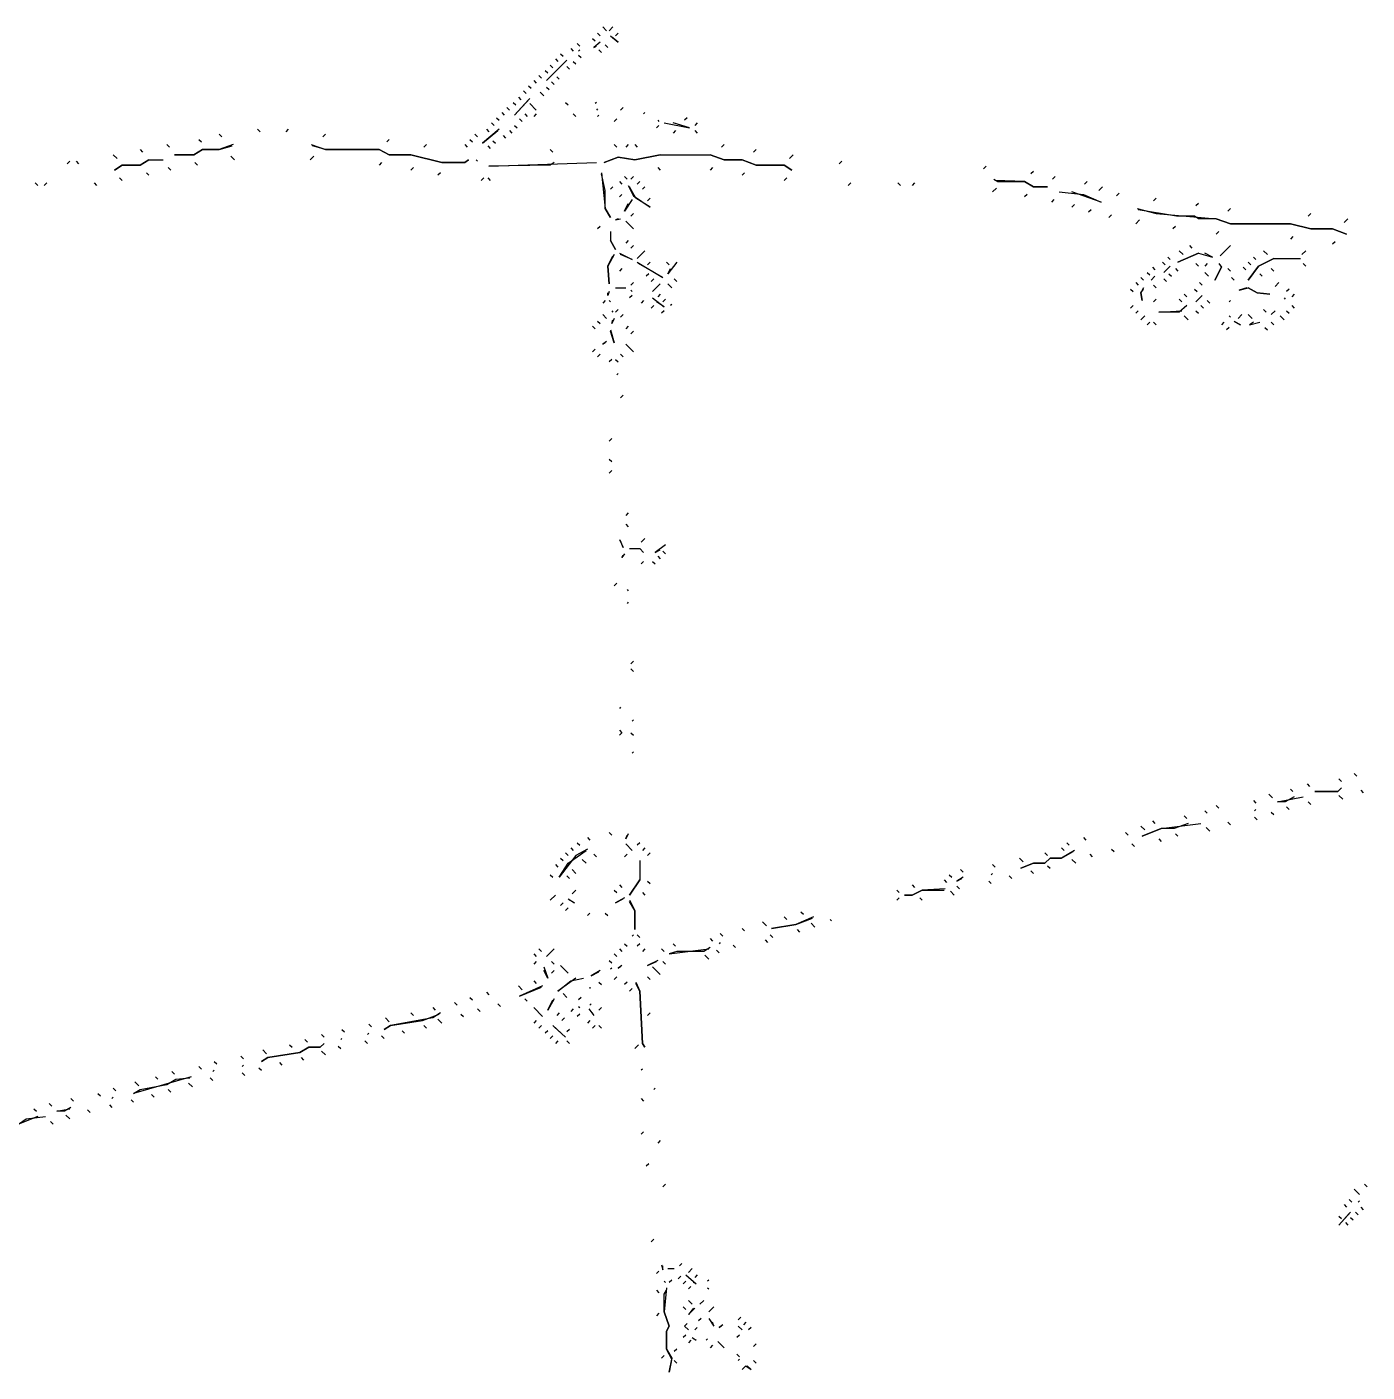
# Model space of a CAD drawing. Extents: x 1 to 2775, y -31 to 2075.
# Drawn here: x 1755.4 to 1930.2, y 1022.7 to 1198 of the extents above; entities that cross this region are included whole.
import ezdxf

# ---------------------------------------------------------------- set-up
doc = ezdxf.new("R2010")
doc.units = 0
doc.layers.add('LINEWORK', color=4, linetype='CONTINUOUS')

msp = doc.modelspace()

# ---------------------------------------------------------------- linework, layer by layer
at = {"layer": 'LINEWORK'}
for points in [[(1830.5, 1198), (1831, 1197.5)], [(1831.8333, 1198), (1831.3333, 1197.5)], [(1827.1667, 1195.8333), (1827.5, 1195.5)], [(1829.1667, 1196.5), (1829.5, 1196.1667)], [(1830.1667, 1196), (1829.3333, 1195.3333), (1829.6667, 1195.5)], [(1829.8333, 1197.1667), (1830.1667, 1196.8333)], [(1831.5, 1196.8333), (1832.5, 1196), (1831.6667, 1196.6667)], [(1832.5, 1197.1667), (1832.1667, 1196.8333)], [(1825, 1194.5), (1825.3333, 1194.1667)], [(1826.3333, 1195.1667), (1826.6667, 1194.8333)], [(1827.5, 1195), (1827.3333, 1194.8333)], [(1827.3333, 1194.3333), (1827.6667, 1194)], [(1830, 1195), (1830.3333, 1194.6667)], [(1830.8333, 1195.6667), (1831.1667, 1195.3333)], [(1823, 1192.3333), (1823.3333, 1192)], [(1825.8333, 1193.6667), (1823.1667, 1191), (1825.6667, 1193.5)], [(1823.6667, 1193), (1824, 1192.6667)], [(1824.3333, 1193.8333), (1824.6667, 1193.5)], [(1825.8333, 1192.8333), (1826.1667, 1192.5)], [(1826.6667, 1193.5), (1827, 1193.1667)], [(1821.5, 1191), (1821.8333, 1190.6667)], [(1822.1667, 1191.6667), (1822.5, 1191.3333)], [(1823.8333, 1190.8333), (1824.1667, 1190.5)], [(1824.5, 1191.5), (1824.8333, 1191.1667)], [(1819.5, 1188.8333), (1819.8333, 1188.5)], [(1820.1667, 1189.6667), (1820.5, 1189.3333)], [(1820.8333, 1190.3333), (1821.1667, 1190)], [(1822.3333, 1189.5), (1822.8333, 1189)], [(1823.1667, 1190.1667), (1823.5, 1189.8333)], [(1818, 1187.5), (1818.3333, 1187.1667)], [(1818.8333, 1188.1667), (1819.1667, 1187.8333)], [(1821, 1188.6667), (1819, 1186.5), (1820.8333, 1188.5)], [(1821, 1188), (1821.8333, 1187.1667)], [(1825.6667, 1188.1667), (1826, 1187.8333)], [(1829.6667, 1188.1667), (1829.5, 1188)], [(1829.6667, 1187.3333), (1829.8333, 1187.1667)], [(1833.1667, 1187.5), (1832.8333, 1187.1667)], [(1816, 1185.5), (1816.3333, 1185.1667)], [(1816.6667, 1186.1667), (1817, 1185.8333)], [(1817.3333, 1186.8333), (1817.6667, 1186.5)], [(1819.6667, 1186), (1820, 1185.6667)], [(1820.3333, 1186.6667), (1820.6667, 1186.3333)], [(1821.8333, 1186.6667), (1821.5, 1186.3333)], [(1826.6667, 1186.6667), (1827, 1186.3333)], [(1830, 1186.5), (1829.8333, 1186.3333)], [(1832.3333, 1186), (1832, 1185.6667)], [(1836, 1186.8333), (1835.8333, 1186.6667)], [(1837.6667, 1185.8333), (1837.8333, 1185.6667)], [(1838.5, 1185.5), (1841.8333, 1184.8333), (1839.6667, 1185.5)], [(1841.5, 1186.1667), (1841.1667, 1185.8333)], [(1842.8333, 1185.5), (1842.5, 1185.1667)], [(1780.5, 1184), (1780.8333, 1183.6667)], [(1785.5, 1184.6667), (1785.8333, 1184.3333)], [(1789.5, 1184.6667), (1789.1667, 1184.3333)], [(1794.3333, 1184), (1794, 1183.6667)], [(1813.8333, 1184), (1814.1667, 1183.6667)], [(1817, 1184.6667), (1814.8333, 1182.8333), (1816.8333, 1184.5)], [(1815.3333, 1184.6667), (1815.6667, 1184.3333)], [(1817.5, 1183.8333), (1817.8333, 1183.5)], [(1818.3333, 1184.5), (1818.6667, 1184.1667)], [(1819, 1185.1667), (1819.3333, 1184.8333)], [(1837.8333, 1185.1667), (1837.5, 1184.8333)], [(1840, 1184.5), (1839.6667, 1184.1667)], [(1842.5, 1184.5), (1842.8333, 1184.1667)], [(1770.1667, 1182), (1770.5, 1181.6667)], [(1773.6667, 1182.6667), (1774, 1182.3333)], [(1782.3333, 1182.6667), (1780.5, 1182), (1778.3333, 1182), (1777.1667, 1181.3333), (1774.6667, 1181.3333), (1777.1667, 1181.3333), (1778.3333, 1182), (1780.5, 1182), (1782.1667, 1182.5)], [(1777.8333, 1183.3333), (1778.1667, 1183)], [(1792.5, 1182.6667), (1794.3333, 1182), (1801.3333, 1182), (1802.6667, 1181.3333), (1805.5, 1181.3333), (1809.5, 1180.3333), (1812.5, 1180.3333), (1813, 1180.6667), (1812.5, 1180.3333), (1809.5, 1180.3333), (1805.5, 1181.3333), (1802.6667, 1181.3333), (1801.3333, 1182), (1794.3333, 1182), (1792.6667, 1182.5)], [(1802.6667, 1183.3333), (1802.3333, 1183)], [(1807.5, 1182.6667), (1807.1667, 1182.3333)], [(1812.5, 1182.6667), (1812.8333, 1182.3333)], [(1813.1667, 1183.3333), (1813.5, 1183)], [(1815.5, 1182.5), (1815.8333, 1182.1667)], [(1816.1667, 1183.1667), (1816.5, 1182.8333)], [(1823.6667, 1182), (1824, 1181.6667)], [(1832, 1182.6667), (1832.3333, 1182.3333)], [(1833.8333, 1182.6667), (1833.5, 1182.3333)], [(1834.6667, 1182.6667), (1835, 1182.3333)], [(1846.3333, 1182.6667), (1846, 1182.3333)], [(1850.5, 1182), (1850.1667, 1181.6667)], [(1761, 1180.5), (1760.6667, 1180.1667)], [(1761.8333, 1180.5), (1762.1667, 1180.1667)], [(1766.6667, 1181.3333), (1767.1667, 1180.8333)], [(1771.3333, 1180.6667), (1770.1667, 1180), (1767.8333, 1180), (1766.8333, 1179.3333), (1767.8333, 1180), (1770.1667, 1180), (1771.3333, 1180.6667), (1773.1667, 1180.6667)], [(1777.3333, 1180.3333), (1777.6667, 1180)], [(1782, 1181.1667), (1782.5, 1180.6667)], [(1792.8333, 1181.1667), (1792.3333, 1180.6667)], [(1801.6667, 1180.3333), (1801.3333, 1180)], [(1814, 1180.6667), (1814.1667, 1180.5)], [(1824.1667, 1180.3333), (1823.6667, 1180), (1815.6667, 1179.8333), (1829.6667, 1180.3333)], [(1838, 1181.3333), (1834.6667, 1180.6667), (1832.5, 1181), (1830.6667, 1180.3333), (1832.5, 1181), (1834.6667, 1180.6667), (1838, 1181.3333), (1844.5, 1181.3333), (1846.3333, 1180.6667), (1848.6667, 1180.6667), (1850.5, 1180), (1854.1667, 1180), (1855.1667, 1179.3333), (1854.1667, 1180), (1850.5, 1180), (1848.6667, 1180.6667), (1846.3333, 1180.6667), (1844.5, 1181.3333)], [(1855.3333, 1181.3333), (1854.8333, 1180.8333)], [(1861.6667, 1180.5), (1861.3333, 1180.1667)], [(1767.5, 1178.3333), (1767.8333, 1178)], [(1771, 1179), (1771.3333, 1178.6667)], [(1773.8333, 1179.6667), (1774.1667, 1179.3333)], [(1805.8333, 1179.6667), (1805.5, 1179.3333)], [(1809.3333, 1179), (1809, 1178.6667)], [(1815, 1178.3333), (1814.6667, 1178)], [(1815.5, 1178.3333), (1815.8333, 1178)], [(1830.3333, 1179), (1830.8333, 1174.3333), (1831.5, 1173.1667), (1830.8333, 1174.3333), (1830.8333, 1176.6667), (1830.3333, 1178.8333)], [(1833.3333, 1178.5), (1833.6667, 1178.1667)], [(1834.5, 1178.5), (1834.1667, 1178.1667)], [(1837.6667, 1179.6667), (1838, 1179.3333)], [(1844.8333, 1179.6667), (1844.5, 1179.3333)], [(1849, 1179), (1848.6667, 1178.6667)], [(1854.5, 1178.3333), (1854.1667, 1178)], [(1880.5, 1179.8333), (1880.1667, 1179.5)], [(1886.6667, 1179.1667), (1886.3333, 1178.8333)], [(1889.5, 1178.5), (1889.1667, 1178.1667)], [(1756.5, 1177.6667), (1756.8333, 1177.3333)], [(1758, 1177.6667), (1757.6667, 1177.3333)], [(1764.1667, 1177.6667), (1764.5, 1177.3333)], [(1831.8333, 1177.1667), (1831.5, 1176.8333)], [(1832.6667, 1177.8333), (1833, 1177.5)], [(1833.8333, 1177.3333), (1834.5, 1176), (1836.6667, 1174.5), (1834.8333, 1175.6667), (1834, 1177.1667)], [(1835.3333, 1177.8333), (1835, 1177.5)], [(1836, 1177.1667), (1835.6667, 1176.8333)], [(1862.8333, 1177.6667), (1862.5, 1177.3333)], [(1869, 1177.6667), (1869.3333, 1177.3333)], [(1871.1667, 1177.6667), (1870.8333, 1177.3333)], [(1881.8333, 1177), (1881.3333, 1176.5)], [(1881.5, 1178.1667), (1882, 1177.8333), (1885.5, 1177.8333), (1886.6667, 1177.1667), (1888.5, 1177.1667), (1886.6667, 1177.1667), (1885.5, 1177.8333), (1881.6667, 1178)], [(1890, 1176.5), (1893.1667, 1176.1667), (1895.5, 1175.1667), (1891.6667, 1176.5)], [(1893.6667, 1177.8333), (1893.3333, 1177.5)], [(1895.6667, 1177.1667), (1895.1667, 1176.6667)], [(1833, 1176.1667), (1832.6667, 1175.8333)], [(1834.3333, 1175.5), (1833.3333, 1174), (1833.8333, 1175)], [(1836.6667, 1175.6667), (1836.3333, 1175.3333)], [(1885.8333, 1176.1667), (1885.5, 1175.8333)], [(1889.3333, 1175.5), (1889, 1175.1667)], [(1892, 1174.8333), (1891.6667, 1174.5)], [(1897.8333, 1176.3333), (1897.5, 1176)], [(1902.6667, 1175.6667), (1902.3333, 1175.3333)], [(1908.1667, 1175), (1907.8333, 1174.6667)], [(1832.5, 1173), (1832.1667, 1172.8333), (1832.8333, 1173)], [(1834.5, 1173.6667), (1834.1667, 1173.3333)], [(1894.1667, 1174.1667), (1893.8333, 1173.8333)], [(1896.8333, 1173.5), (1896.5, 1173.1667)], [(1900.1667, 1174.3333), (1902.6667, 1173.6667), (1910.5, 1173), (1912.3333, 1172.3333), (1920.1667, 1172.3333), (1922.8333, 1171.6667), (1925.6667, 1171.6667), (1927.5, 1171), (1925.6667, 1171.6667), (1922.8333, 1171.6667), (1920.1667, 1172.3333), (1912.3333, 1172.3333), (1910.5, 1173), (1908.1667, 1173), (1907.6667, 1173.3333), (1905.3333, 1173.3333), (1900.3333, 1174.1667)], [(1912.3333, 1174.3333), (1912, 1174)], [(1922.8333, 1173.6667), (1922.5, 1173.3333)], [(1927.6667, 1173), (1927.1667, 1172.5)], [(1830.1667, 1172), (1829.8333, 1171.6667)], [(1831.5, 1171.3333), (1831.5, 1170.1667), (1832.1667, 1169), (1831.5, 1170.1667)], [(1833.5, 1172.6667), (1834.5, 1171.6667)], [(1900.5, 1172.8333), (1900, 1172.3333)], [(1905.1667, 1172), (1904.8333, 1171.6667)], [(1910.8333, 1171.3333), (1910.5, 1171)], [(1833.8333, 1170.1667), (1833.5, 1169.8333)], [(1834.5, 1169.5), (1834.1667, 1169.1667)], [(1907, 1169.5), (1907.3333, 1169.1667)], [(1912.3333, 1169.5), (1911, 1168.1667)], [(1920.5, 1170.6667), (1920.1667, 1170.3333)], [(1926, 1170), (1925.6667, 1169.6667)], [(1832, 1168.3333), (1831.1667, 1166.8333), (1831.3333, 1164.5), (1831.1667, 1166.8333), (1831.8333, 1168.1667)], [(1832.6667, 1168.5), (1834.3333, 1167.6667), (1832.8333, 1168.3333)], [(1836, 1168.8333), (1835, 1167.8333)], [(1904.1667, 1168), (1904.5, 1167.6667)], [(1908.1667, 1168.5), (1905.5, 1167.3333), (1908.1667, 1168.5), (1910, 1168), (1909, 1168.5)], [(1905.6667, 1168.8333), (1906.1667, 1168.3333)], [(1918, 1167.8333), (1916, 1166.8333), (1914.6667, 1165), (1916, 1166.8333), (1918, 1167.8333), (1921.5, 1167.8333)], [(1915.3333, 1168), (1915.6667, 1167.6667)], [(1916.6667, 1168.8333), (1917.1667, 1168.3333)], [(1922.1667, 1168.8333), (1921.6667, 1168.3333)], [(1833, 1166.5), (1832.6667, 1166.1667)], [(1835, 1167.3333), (1838.3333, 1165.3333), (1835.1667, 1167.1667)], [(1836.6667, 1167.3333), (1836.3333, 1167)], [(1838.8333, 1167.3333), (1839.1667, 1167)], [(1840.1667, 1167.3333), (1839, 1165.8333), (1839.3333, 1166.5)], [(1901.5, 1166), (1901.8333, 1165.6667)], [(1902.1667, 1166.6667), (1902.5, 1166.3333)], [(1903.5, 1167.3333), (1903.8333, 1167)], [(1904.5, 1166.8333), (1903.6667, 1166)], [(1905.1667, 1166.5), (1905.5, 1166.1667)], [(1907.8333, 1167.1667), (1908.1667, 1166.8333)], [(1909.3333, 1167.1667), (1909, 1166.8333)], [(1909, 1166), (1909.5, 1165.5)], [(1910.8333, 1167.1667), (1911.1667, 1166.6667), (1910.3333, 1165), (1911.1667, 1166.6667), (1911, 1167)], [(1912, 1166.5), (1912.3333, 1166.1667)], [(1914, 1166.6667), (1914.3333, 1166.3333)], [(1914.6667, 1167.3333), (1915, 1167)], [(1917.6667, 1166.5), (1918, 1166.1667)], [(1921.8333, 1167.1667), (1922.1667, 1166.8333)], [(1834.5, 1164.6667), (1834.1667, 1164.3333)], [(1836.5, 1165.8333), (1836.1667, 1165.5)], [(1837.1667, 1165.1667), (1836.8333, 1164.8333)], [(1838, 1164.5), (1837, 1163.5)], [(1839, 1164.5), (1839.5, 1164)], [(1839.8333, 1165.1667), (1840.1667, 1164.8333)], [(1900, 1164.6667), (1900.3333, 1164.3333)], [(1900.6667, 1165.3333), (1901, 1165)], [(1902.5, 1165.5), (1902, 1165)], [(1902.3333, 1164.3333), (1902.6667, 1164)], [(1903.6667, 1165.1667), (1904, 1164.8333)], [(1904.3333, 1165.8333), (1904.6667, 1165.5)], [(1908.3333, 1164.6667), (1908.6667, 1164.3333)], [(1912.5, 1165.3333), (1912.8333, 1165)], [(1916.1667, 1165.8333), (1916.5, 1165.5)], [(1918.6667, 1164.6667), (1918.1667, 1164.1667)], [(1831.3333, 1163.5), (1831.1667, 1163), (1831.1667, 1163.3333)], [(1832.1667, 1164), (1833.5, 1164)], [(1834.3333, 1163), (1834, 1162.6667)], [(1834.1667, 1163.6667), (1834.3333, 1163.5)], [(1837, 1162.6667), (1838.5, 1161.5), (1837.5, 1162.1667)], [(1838, 1163.1667), (1837.6667, 1162.8333)], [(1838.6667, 1162.5), (1838.3333, 1162.1667)], [(1899.3333, 1163.8333), (1899.6667, 1163.5)], [(1901, 1164), (1900.6667, 1163.3333), (1900.8333, 1162.3333), (1900.6667, 1163.3333), (1901, 1163.8333)], [(1902.6667, 1162.5), (1902.3333, 1162.1667)], [(1905.6667, 1162.5), (1906, 1162.1667)], [(1906.3333, 1163.1667), (1906.6667, 1162.8333)], [(1907.6667, 1163.8333), (1908, 1163.5)], [(1908.6667, 1163), (1907.8333, 1162.1667)], [(1914.5, 1164), (1913.5, 1163.6667), (1914.6667, 1164), (1915.8333, 1163.3333), (1917.5, 1163.1667), (1915.8333, 1163.3333), (1914.6667, 1164)], [(1919.5, 1162.6667), (1919.3333, 1162.5)], [(1920, 1163.8333), (1919.6667, 1163.5)], [(1920.6667, 1163.1667), (1920.3333, 1162.8333)], [(1830.8333, 1162.3333), (1830.5, 1162)], [(1831.3333, 1162.3333), (1831.5, 1162.1667)], [(1831.6667, 1161), (1831.8333, 1160.8333)], [(1832.5, 1161.1667), (1832.1667, 1160.8333)], [(1835.8333, 1162.3333), (1835.5, 1162)], [(1837.1667, 1161.6667), (1836.8333, 1161.3333)], [(1838.5, 1161), (1838.1667, 1160.6667)], [(1839.5, 1161.8333), (1839.3333, 1161.6667)], [(1899.6667, 1161.6667), (1899.3333, 1161.3333)], [(1900.3333, 1161), (1900, 1160.6667)], [(1906.6667, 1161.6667), (1905.6667, 1160.8333), (1903, 1160.8333), (1906, 1161)], [(1907.8333, 1161), (1908.1667, 1160.6667)], [(1908.5, 1161.6667), (1908.8333, 1161.3333)], [(1909.3333, 1162.3333), (1909.6667, 1162)], [(1912.3333, 1162.3333), (1912.1667, 1162.1667)], [(1916.6667, 1161.1667), (1917, 1160.8333)], [(1918.1667, 1161), (1917.6667, 1160.5)], [(1919.6667, 1161), (1920, 1160.6667)], [(1920.3333, 1161.6667), (1920.6667, 1161.3333)], [(1829.1667, 1159), (1829.5, 1158.6667)], [(1829.8333, 1159.6667), (1830.1667, 1159.3333)], [(1830.5, 1160.5), (1831, 1160)], [(1832, 1160), (1831.6667, 1159.3333), (1831.8333, 1159.8333)], [(1833.1667, 1160.5), (1832.8333, 1160.1667)], [(1833.8333, 1159), (1833.5, 1158.6667)], [(1901.1667, 1160.3333), (1900.6667, 1159.8333)], [(1901.8333, 1159.5), (1901.5, 1159.1667)], [(1902.3333, 1159.5), (1902.6667, 1159.1667)], [(1906.3333, 1160.3333), (1906.8333, 1159.8333)], [(1911.5, 1159.5), (1911.1667, 1159.1667)], [(1912.1667, 1160.3333), (1912.3333, 1160.1667)], [(1912.8333, 1159.6667), (1913.6667, 1159.1667), (1913, 1159.5)], [(1913.8333, 1160.5), (1913.3333, 1160)], [(1914.6667, 1160.5), (1915.1667, 1160)], [(1915.3333, 1159.5), (1914.8333, 1159.1667), (1916.1667, 1159.5)], [(1917.6667, 1159.5), (1918, 1159.1667)], [(1918.8333, 1160.3333), (1919.3333, 1159.8333)], [(1831.5, 1158.5), (1832, 1156.8333), (1831.5, 1158.3333)], [(1834.5, 1158.3333), (1834.1667, 1158)], [(1912.1667, 1158.8333), (1911.8333, 1158.5)], [(1916.8333, 1158.8333), (1917.1667, 1158.5)], [(1829.5, 1156), (1829.1667, 1155.6667)], [(1831, 1157), (1830.5, 1156.6667), (1830.8333, 1156.8333)], [(1833.5, 1156.6667), (1834.5, 1155.6667)], [(1830.1667, 1155.3333), (1829.8333, 1155)], [(1831.6667, 1154.6667), (1831.3333, 1154.3333)], [(1832.1667, 1154.6667), (1832.5, 1154.3333)], [(1832.8333, 1155.3333), (1833.1667, 1155)], [(1832.5, 1152.8333), (1832.3333, 1152.6667)], [(1833.1667, 1150), (1832.8333, 1149.6667)], [(1831.6667, 1144.3333), (1831.3333, 1144)], [(1831.3333, 1141.6667), (1831.6667, 1141.3333)], [(1831.6667, 1140.1667), (1831.3333, 1139.8333)], [(1833.8333, 1134.6667), (1833.5, 1134.3333)], [(1833.5, 1133.1667), (1833.8333, 1132.8333)], [(1832.6667, 1131.1667), (1833.1667, 1130.1667), (1832.8333, 1131)], [(1836, 1131.3333), (1835.5, 1130.8333)], [(1833.3333, 1129.3333), (1833, 1128.8333), (1833.1667, 1129.1667)], [(1834, 1130), (1835.3333, 1130), (1835.8333, 1129.5), (1835.3333, 1130)], [(1838.6667, 1130.5), (1837.3333, 1129.5), (1838, 1129.8333)], [(1838.3333, 1129.6667), (1838.6667, 1129.3333)], [(1835.8333, 1128.3333), (1835.5, 1128)], [(1837, 1128.3333), (1837.3333, 1128)], [(1837.6667, 1129), (1838, 1128.6667)], [(1832.3333, 1125.5), (1832, 1125.1667)], [(1833.6667, 1124.6667), (1833.8333, 1124.5)], [(1833.8333, 1123), (1833.6667, 1122.8333)], [(1834.5, 1115.3333), (1834.1667, 1115)], [(1834.1667, 1114.3333), (1834.5, 1114)], [(1832.8333, 1109.3333), (1832.6667, 1109.1667)], [(1834.5, 1107.6667), (1834.3333, 1107.5)], [(1832.6667, 1106.3333), (1833, 1106), (1832.6667, 1105.6667), (1833, 1106)], [(1834.1667, 1106), (1834.5, 1105.6667)], [(1834.5, 1103.5), (1834.3333, 1103.3333)], [(1926.5, 1100), (1926.8333, 1099.6667)], [(1928.5, 1100.6667), (1928.8333, 1100.3333)], [(1917.3333, 1098), (1917.8333, 1097.5)], [(1920.6667, 1097.6667), (1919.5, 1097), (1918.5, 1097), (1921.8333, 1097.6667)], [(1920.1667, 1098.6667), (1920.5, 1098.3333)], [(1922.3333, 1099.3333), (1922.6667, 1099)], [(1926.8333, 1098.8333), (1926.3333, 1098.3333), (1923.3333, 1098.3333), (1926.3333, 1098.3333)], [(1926.5, 1097.8333), (1927, 1097.3333)], [(1929.3333, 1098.5), (1929.6667, 1098.1667)], [(1909, 1095.8333), (1909.3333, 1095.5)], [(1910.5, 1096.5), (1910.8333, 1096.1667)], [(1915.3333, 1097.1667), (1915.6667, 1096.8333)], [(1915.6667, 1096), (1915.5, 1095.8333)], [(1919.6667, 1096.3333), (1920, 1096)], [(1922.5, 1097), (1922.8333, 1096.6667)], [(1906.8333, 1094.1667), (1905, 1093.5), (1903.3333, 1093.5), (1900.8333, 1092.5), (1903.3333, 1093.5), (1908.5, 1094.1667)], [(1902.1667, 1094.5), (1902.5, 1094.1667)], [(1906.3333, 1095.1667), (1906.6667, 1094.8333)], [(1912, 1094.3333), (1912.3333, 1094)], [(1915.5, 1095), (1915.8333, 1094.6667)], [(1917.6667, 1095.6667), (1918, 1095.3333)], [(1828.5, 1092.3333), (1828.8333, 1092)], [(1831.3333, 1093), (1831.6667, 1092.6667)], [(1833.8333, 1092.8333), (1833.5, 1092.1667), (1833.6667, 1092.6667)], [(1893.1667, 1092.3333), (1893.5, 1092)], [(1898.6667, 1093), (1899, 1092.6667)], [(1900.6667, 1093.8333), (1901.1667, 1093.3333)], [(1905.1667, 1092.8333), (1905.5, 1092.5)], [(1909.1667, 1093.6667), (1909.6667, 1093.1667)], [(1828.5, 1090.8333), (1827, 1090), (1824.8333, 1087.1667), (1826, 1089), (1828.3333, 1090.6667)], [(1826.3333, 1091), (1826.6667, 1090.6667)], [(1827.1667, 1091.6667), (1827.5, 1091.3333)], [(1833.5, 1091.5), (1834.3333, 1090.6667)], [(1835.3333, 1091.6667), (1835, 1091.3333)], [(1836, 1091), (1835.6667, 1090.6667)], [(1892, 1090.6667), (1890.3333, 1089.6667), (1888.8333, 1089.6667), (1888.1667, 1089), (1886.6667, 1089), (1885, 1088.3333), (1886.6667, 1089), (1888.1667, 1089), (1888.8333, 1089.6667), (1890.3333, 1089.6667), (1891.8333, 1090.5)], [(1890.3333, 1091), (1890.6667, 1090.6667)], [(1891, 1091.6667), (1891.3333, 1091.3333)], [(1896.8333, 1090.8333), (1897.1667, 1090.5)], [(1899.5, 1091.5), (1899.8333, 1091.1667)], [(1903, 1092.1667), (1903.3333, 1091.8333)], [(1824.3333, 1088.8333), (1824.6667, 1088.5)], [(1825, 1089.6667), (1825.3333, 1089.3333)], [(1825.6667, 1090.3333), (1826, 1090)], [(1827.8333, 1089.5), (1828.3333, 1089)], [(1829.3333, 1090.1667), (1829.6667, 1089.8333)], [(1833.6667, 1090.1667), (1833.3333, 1089.8333)], [(1835.3333, 1089.3333), (1835.3333, 1086.8333), (1834, 1084.8333), (1835.3333, 1086.8333)], [(1836.6667, 1090.3333), (1836.3333, 1090)], [(1881.3333, 1088.8333), (1881.6667, 1088.5)], [(1884.8333, 1089.6667), (1885.3333, 1089.1667)], [(1888.1667, 1090.3333), (1888.5, 1090)], [(1891.6667, 1089.5), (1892.1667, 1089)], [(1894, 1090.1667), (1894.3333, 1089.8333)], [(1823.6667, 1087.5), (1824, 1087.1667)], [(1825.8333, 1087.3333), (1826.1667, 1087)], [(1826.5, 1088.1667), (1827, 1087.6667)], [(1875.6667, 1087.5), (1876, 1087.1667)], [(1877.5, 1087.1667), (1876.6667, 1086.6667), (1877.3333, 1087)], [(1877.1667, 1088.1667), (1877.5, 1087.8333)], [(1881.3333, 1087.6667), (1881.1667, 1087.5)], [(1883.5, 1087.3333), (1883.8333, 1087)], [(1886.3333, 1088), (1886.6667, 1087.6667)], [(1888.5, 1088.6667), (1888.8333, 1088.3333)], [(1827, 1085.5), (1826.5, 1085)], [(1832, 1085.5), (1832.3333, 1085.1667)], [(1832.6667, 1086.1667), (1833, 1085.8333)], [(1836.3333, 1086.6667), (1836.6667, 1086.3333)], [(1868.8333, 1085.5), (1869.1667, 1085.1667)], [(1875.1667, 1085.6667), (1872.1667, 1085.5), (1870.8333, 1084.8333), (1869.8333, 1084.8333), (1870.8333, 1084.8333), (1872.1667, 1085.5), (1875, 1085.5)], [(1870.8333, 1086.1667), (1871.1667, 1085.8333)], [(1875, 1086.8333), (1875.3333, 1086.5)], [(1875.8333, 1085.3333), (1876.3333, 1084.8333)], [(1876.6667, 1086), (1877, 1085.6667)], [(1880.8333, 1086.6667), (1881.1667, 1086.3333)], [(1824.3333, 1084.8333), (1823.6667, 1084.1667)], [(1825.3333, 1083.8333), (1825, 1083.5)], [(1826, 1084.3333), (1826.8333, 1083.8333), (1826.1667, 1084.1667)], [(1833.3333, 1084.5), (1832.1667, 1083.8333), (1833.1667, 1084.3333)], [(1834, 1084.1667), (1834.6667, 1082.8333), (1834.6667, 1080.3333), (1834.6667, 1082.8333), (1834, 1084)], [(1835.6667, 1085.1667), (1836, 1084.8333)], [(1869.1667, 1084.5), (1868.8333, 1084.1667)], [(1871.8333, 1084.5), (1872.1667, 1084.1667)], [(1826, 1083.1667), (1825.6667, 1082.8333)], [(1828.8333, 1082.5), (1828.5, 1082.1667)], [(1830.8333, 1082.5), (1831.1667, 1082.1667)], [(1858, 1082), (1855.6667, 1081), (1852.5, 1080.5), (1855.6667, 1081), (1857.8333, 1081.8333)], [(1854.1667, 1082), (1854.5, 1081.6667)], [(1856.3333, 1082.6667), (1856.6667, 1082.3333)], [(1848.6667, 1080.5), (1849, 1080.1667)], [(1851.3333, 1081.3333), (1851.8333, 1080.8333)], [(1855.8333, 1080.3333), (1856.1667, 1080)], [(1857.6667, 1081.1667), (1858.1667, 1080.6667)], [(1860.1667, 1081.6667), (1860.3333, 1081.5)], [(1833.3333, 1078.5), (1833.6667, 1078.1667)], [(1834.5, 1079.6667), (1834.3333, 1079.5)], [(1835, 1079.6667), (1835.3333, 1079.3333)], [(1835.3333, 1078.5), (1835, 1078.1667)], [(1839.6667, 1078.5), (1840, 1078.1667)], [(1844.5, 1079.1667), (1844.8333, 1078.8333)], [(1845.8333, 1078.6667), (1845.6667, 1078.5)], [(1845.8333, 1079.8333), (1846.1667, 1079.5)], [(1847.5, 1078.3333), (1847.8333, 1078)], [(1851.6667, 1079), (1852, 1078.6667)], [(1852.3333, 1079.6667), (1852.6667, 1079.3333)], [(1821.5, 1077.1667), (1821.8333, 1076.8333)], [(1822.1667, 1077.8333), (1822.5, 1077.5)], [(1824.1667, 1077.8333), (1823.1667, 1076.8333)], [(1832, 1077.1667), (1832.3333, 1076.8333)], [(1832.6667, 1077.8333), (1833, 1077.5)], [(1836, 1077.8333), (1835.6667, 1077.5)], [(1838.1667, 1077.8333), (1838.5, 1077.5)], [(1844.5, 1078), (1843.6667, 1077.5), (1840.1667, 1077.5), (1839.1667, 1077.1667), (1844.3333, 1077.8333)], [(1843.8333, 1077), (1844.3333, 1076.5)], [(1845.3333, 1077.6667), (1845.6667, 1077.3333)], [(1821.8333, 1076.1667), (1821.5, 1075.8333)], [(1822.8333, 1075.5), (1823.3333, 1074), (1822.8333, 1075)], [(1823.8333, 1076.1667), (1824.1667, 1075.8333)], [(1824.1667, 1075), (1823.8333, 1074.6667)], [(1825, 1075.6667), (1826, 1074.6667)], [(1830.1667, 1075), (1829, 1074.3333), (1830, 1074.8333)], [(1831.3333, 1076.3333), (1831.6667, 1076)], [(1831.6667, 1075.3333), (1831.5, 1075.1667)], [(1833, 1075.6667), (1832.5, 1075.3333), (1832.8333, 1075.5)], [(1837.6667, 1076.3333), (1836.3333, 1075.6667), (1837.5, 1076.1667)], [(1837, 1075.5), (1838, 1074.5)], [(1838.3333, 1076.1667), (1838.6667, 1075.8333)], [(1821.5, 1073.6667), (1821.8333, 1073.3333)], [(1827, 1074), (1824.6667, 1072.3333), (1826.3333, 1073.6667), (1828, 1074)], [(1830, 1073.5), (1830.3333, 1073.1667)], [(1832.3333, 1074.1667), (1832, 1073.8333)], [(1833.6667, 1073.5), (1833.3333, 1073.1667)], [(1834.8333, 1073.5), (1835.3333, 1072.3333), (1835.6667, 1065.5), (1836, 1065), (1835.6667, 1065.5), (1835.3333, 1072.3333), (1834.8333, 1073.3333)], [(1836.3333, 1074.1667), (1836.6667, 1073.8333)], [(1813.1667, 1071.5), (1813.5, 1071.1667)], [(1815.3333, 1072.1667), (1815.6667, 1071.8333)], [(1819.5, 1073), (1820, 1072.5)], [(1822.6667, 1073), (1819.6667, 1071.6667), (1822.5, 1072.8333)], [(1820.3333, 1071.3333), (1820.6667, 1071)], [(1824.1667, 1071.3333), (1823.3333, 1069.8333), (1824, 1071.1667)], [(1825.3333, 1072), (1825.8333, 1071.5)], [(1827.6667, 1071.5), (1827.3333, 1071.1667)], [(1828.8333, 1072.8333), (1828.8333, 1072.6667)], [(1834.3333, 1072.6667), (1834, 1072.3333)], [(1808.3333, 1070.1667), (1808.6667, 1069.8333)], [(1811.1667, 1070.8333), (1811.5, 1070.5)], [(1814.1667, 1070), (1814.5, 1069.6667)], [(1816.8333, 1070.6667), (1817.1667, 1070.3333)], [(1821.5, 1070.1667), (1822.6667, 1069)], [(1826.6667, 1070), (1826.3333, 1069.6667)], [(1827.3333, 1070.3333), (1827.5, 1070.1667)], [(1828.6667, 1070), (1829.3333, 1069.1667), (1829.1667, 1069.5)], [(1829, 1070.6667), (1828.8333, 1070.5)], [(1830.3333, 1070.1667), (1830, 1069.8333)], [(1800, 1068), (1800.3333, 1067.6667)], [(1809.3333, 1069.5), (1808.3333, 1068.8333), (1802.8333, 1067.8333), (1802, 1067.3333), (1802.8333, 1067.8333), (1807, 1068.5), (1809.1667, 1069.3333)], [(1802.1667, 1068.8333), (1802.6667, 1068.3333)], [(1805.5, 1069.5), (1805.8333, 1069.1667)], [(1807.1667, 1067.8333), (1807.5, 1067.5)], [(1809, 1068.6667), (1809.5, 1068.1667)], [(1812, 1069.3333), (1812.3333, 1069)], [(1821.8333, 1068.5), (1821.5, 1068.1667)], [(1822.5, 1067.8333), (1822.1667, 1067.5)], [(1824, 1067.8333), (1825.6667, 1066.3333), (1824.1667, 1067.6667)], [(1824.8333, 1069.5), (1824.5, 1069.1667)], [(1825.5, 1068.8333), (1825.1667, 1068.5)], [(1827.5, 1069.3333), (1827.1667, 1069)], [(1828.8333, 1068.5), (1828.5, 1068.1667)], [(1829.5, 1067.8333), (1829.1667, 1067.5)], [(1830, 1067.8333), (1830.3333, 1067.5)], [(1836.6667, 1069.5), (1836.3333, 1069.1667)], [(1793.8333, 1066.6667), (1794.1667, 1066.3333)], [(1796.5, 1066.1667), (1796.3333, 1066)], [(1796.5, 1067.3333), (1796.8333, 1067)], [(1800, 1066.8333), (1799.8333, 1066.6667)], [(1801.6667, 1066.5), (1802, 1066.1667)], [(1804.3333, 1067.1667), (1804.6667, 1066.8333)], [(1823.3333, 1067.1667), (1823, 1066.8333)], [(1824, 1066.5), (1823.6667, 1066.1667)], [(1826.1667, 1067.3333), (1825.8333, 1067)], [(1794.1667, 1065.5), (1793.6667, 1065), (1792.1667, 1065), (1791, 1064.3333), (1786.8333, 1063.6667), (1786, 1063.1667), (1786.8333, 1063.6667), (1791, 1064.3333), (1792.1667, 1065), (1793.6667, 1065)], [(1786.1667, 1064.6667), (1786.6667, 1064.1667)], [(1789.6667, 1065.3333), (1790, 1065)], [(1791.6667, 1066), (1792, 1065.6667)], [(1793.8333, 1064.5), (1794.3333, 1064)], [(1796, 1065.1667), (1796.3333, 1064.8333)], [(1799.5, 1065.8333), (1799.8333, 1065.5)], [(1824.6667, 1065.8333), (1824.3333, 1065.5)], [(1825.8333, 1065.8333), (1826.1667, 1065.5)], [(1835.1667, 1065.3333), (1834.6667, 1064.8333)], [(1779.8333, 1063.1667), (1780.1667, 1062.8333)], [(1783.3333, 1063.8333), (1783.6667, 1063.5)], [(1783.6667, 1062.6667), (1783.5, 1062.5)], [(1788.3333, 1063), (1788.6667, 1062.6667)], [(1791.1667, 1063.6667), (1791.5, 1063.3333)], [(1776.8333, 1061.1667), (1769.3333, 1059), (1770.1667, 1059.5), (1773.6667, 1060.1667), (1774.8333, 1060.8333), (1776.6667, 1061)], [(1772.1667, 1061.1667), (1772.5, 1060.8333)], [(1774.3333, 1061.8333), (1774.6667, 1061.5)], [(1777.8333, 1062.5), (1778.1667, 1062.1667)], [(1779.3333, 1061), (1779.6667, 1060.6667)], [(1779.8333, 1062), (1779.6667, 1061.8333)], [(1783.5, 1061.6667), (1783.8333, 1061.3333)], [(1785.6667, 1062.3333), (1786, 1062)], [(1835.6667, 1062.1667), (1835.5, 1062)], [(1766.6667, 1059.6667), (1767, 1059.3333)], [(1769.5, 1060.5), (1770, 1060)], [(1773.8333, 1059.5), (1774.1667, 1059.1667)], [(1776.5, 1060.3333), (1777, 1059.8333)], [(1837.3333, 1059.6667), (1837.1667, 1059.5)], [(1758.3333, 1057.6667), (1758.6667, 1057.3333)], [(1761.1667, 1058.3333), (1761.5, 1058)], [(1764.6667, 1059), (1765, 1058.6667)], [(1766.1667, 1057.5), (1766.5, 1057.1667)], [(1766.6667, 1058.5), (1766.5, 1058.3333)], [(1769, 1058.1667), (1769.3333, 1057.8333)], [(1771.6667, 1058.8333), (1772, 1058.5)], [(1835.5, 1058.3333), (1835.8333, 1058)], [(1756.8333, 1056), (1754.3333, 1055), (1755.3333, 1055.6667), (1757.8333, 1056)], [(1756.3333, 1057), (1756.6667, 1056.6667)], [(1761.1667, 1057.1667), (1760.3333, 1056.6667), (1759.3333, 1056.6667), (1761, 1057)], [(1760.5, 1056.1667), (1761, 1055.6667)], [(1763.3333, 1056.8333), (1763.6667, 1056.5)], [(1758.5, 1055.3333), (1758.8333, 1055)], [(1835.8333, 1054), (1835.5, 1053.6667)], [(1838, 1052.8333), (1837.6667, 1052.5)], [(1836.5, 1049.8333), (1836.1667, 1049.5)], [(1838.6667, 1047.1667), (1838.3333, 1046.8333)], [(1929.8333, 1047.1667), (1930.1667, 1046.8333)], [(1927.8333, 1045.1667), (1928.1667, 1044.8333)], [(1928.5, 1046.5), (1929.1667, 1045.8333)], [(1929.1667, 1045), (1929, 1044.8333)], [(1928, 1043.5), (1926.5, 1041.8333), (1927.8333, 1043.3333)], [(1927.1667, 1044.5), (1927.5, 1044.1667)], [(1928.6667, 1043.5), (1929, 1043.1667)], [(1929.3333, 1044.1667), (1929.6667, 1043.8333)], [(1926.5, 1043), (1926.8333, 1042.6667)], [(1927.3333, 1042.1667), (1927.6667, 1041.8333)], [(1928, 1042.8333), (1928.3333, 1042.5)], [(1837.1667, 1040), (1836.8333, 1039.6667)], [(1838.1667, 1036.6667), (1838.3333, 1036), (1838.3333, 1036.5)], [(1840.8333, 1036.8333), (1840.5, 1036.5)], [(1837.8333, 1035.8333), (1837.5, 1035.5)], [(1838.5, 1034.5), (1838.6667, 1034.3333)], [(1839, 1036.1667), (1839.8333, 1036.1667)], [(1839.5, 1034.6667), (1839.1667, 1034.3333)], [(1840.6667, 1035.1667), (1840.3333, 1034.8333)], [(1841.3333, 1034.5), (1841, 1034.1667)], [(1841.3333, 1035.3333), (1842.6667, 1034.1667), (1842.3333, 1034.3333)], [(1842.1667, 1036.1667), (1841.6667, 1035.6667)], [(1842.8333, 1035.3333), (1842.5, 1035)], [(1844.3333, 1034.6667), (1844.1667, 1034.5)], [(1837.5, 1033.3333), (1837.8333, 1033)], [(1838.8333, 1033.6667), (1838.5, 1030.5), (1839.1667, 1028.6667), (1838.8333, 1028), (1838.8333, 1025.6667), (1839.5, 1024.5), (1839.1667, 1022.6667), (1839.5, 1024.3333), (1838.8333, 1025.6667), (1838.8333, 1028), (1839.1667, 1028.6667), (1838.5, 1030.5), (1838.5, 1032.8333), (1838.8333, 1033.3333)], [(1842, 1033.8333), (1841.6667, 1033.5)], [(1844.1667, 1033.6667), (1844.3333, 1033.5)], [(1841, 1031.1667), (1841.3333, 1030.8333)], [(1841.6667, 1032), (1842.1667, 1031.5)], [(1842.3333, 1031), (1841.6667, 1030.1667), (1842.5, 1031)], [(1843.6667, 1032), (1843.1667, 1031.5)], [(1845, 1031.1667), (1844.3333, 1030.5)], [(1837.8333, 1030.3333), (1837.5, 1030)], [(1843.3333, 1029.6667), (1843, 1029.3333)], [(1844.3333, 1029.6667), (1845, 1028.6667), (1844.8333, 1029.1667)], [(1848.5, 1029.8333), (1848.1667, 1029.5)], [(1841.3333, 1027.5), (1841, 1027.1667)], [(1841.5, 1029), (1841.1667, 1028.6667), (1841.6667, 1028.1667), (1841.1667, 1028.6667)], [(1842.8333, 1028.5), (1842.5, 1028.1667)], [(1846.1667, 1028.8333), (1845.6667, 1028.5), (1846, 1028.6667)], [(1848.3333, 1027.5), (1848, 1027.1667)], [(1848.1667, 1028.6667), (1848.6667, 1028.1667)], [(1849.1667, 1029.1667), (1848.8333, 1028.8333)], [(1849.8333, 1028.5), (1849.5, 1028.1667)], [(1842, 1026.8333), (1841.6667, 1026.5)], [(1842.1667, 1027.1667), (1842.6667, 1026.8333), (1842.3333, 1027)], [(1844.1667, 1027), (1844, 1026.8333)], [(1844.8333, 1026.1667), (1844.5, 1025.8333)], [(1845.5, 1026.6667), (1846.3333, 1025.8333)], [(1850.5, 1026.3333), (1850.1667, 1026)], [(1838.5, 1024.8333), (1838.1667, 1024.5)], [(1840.1667, 1025.6667), (1839.8333, 1025.3333)], [(1839.8333, 1024.1667), (1840.1667, 1023.8333)], [(1848, 1025), (1848.3333, 1024.6667)], [(1848.3333, 1024.3333), (1848.1667, 1024.1667)], [(1850.1667, 1024.1667), (1850.5, 1023.8333)], [(1849.1667, 1023.5), (1848.6667, 1023), (1849.1667, 1023.5), (1849.8333, 1023), (1849.3333, 1023.5)]]:
    msp.add_lwpolyline(points, dxfattribs=at)

doc.saveas('drawing.dxf')
